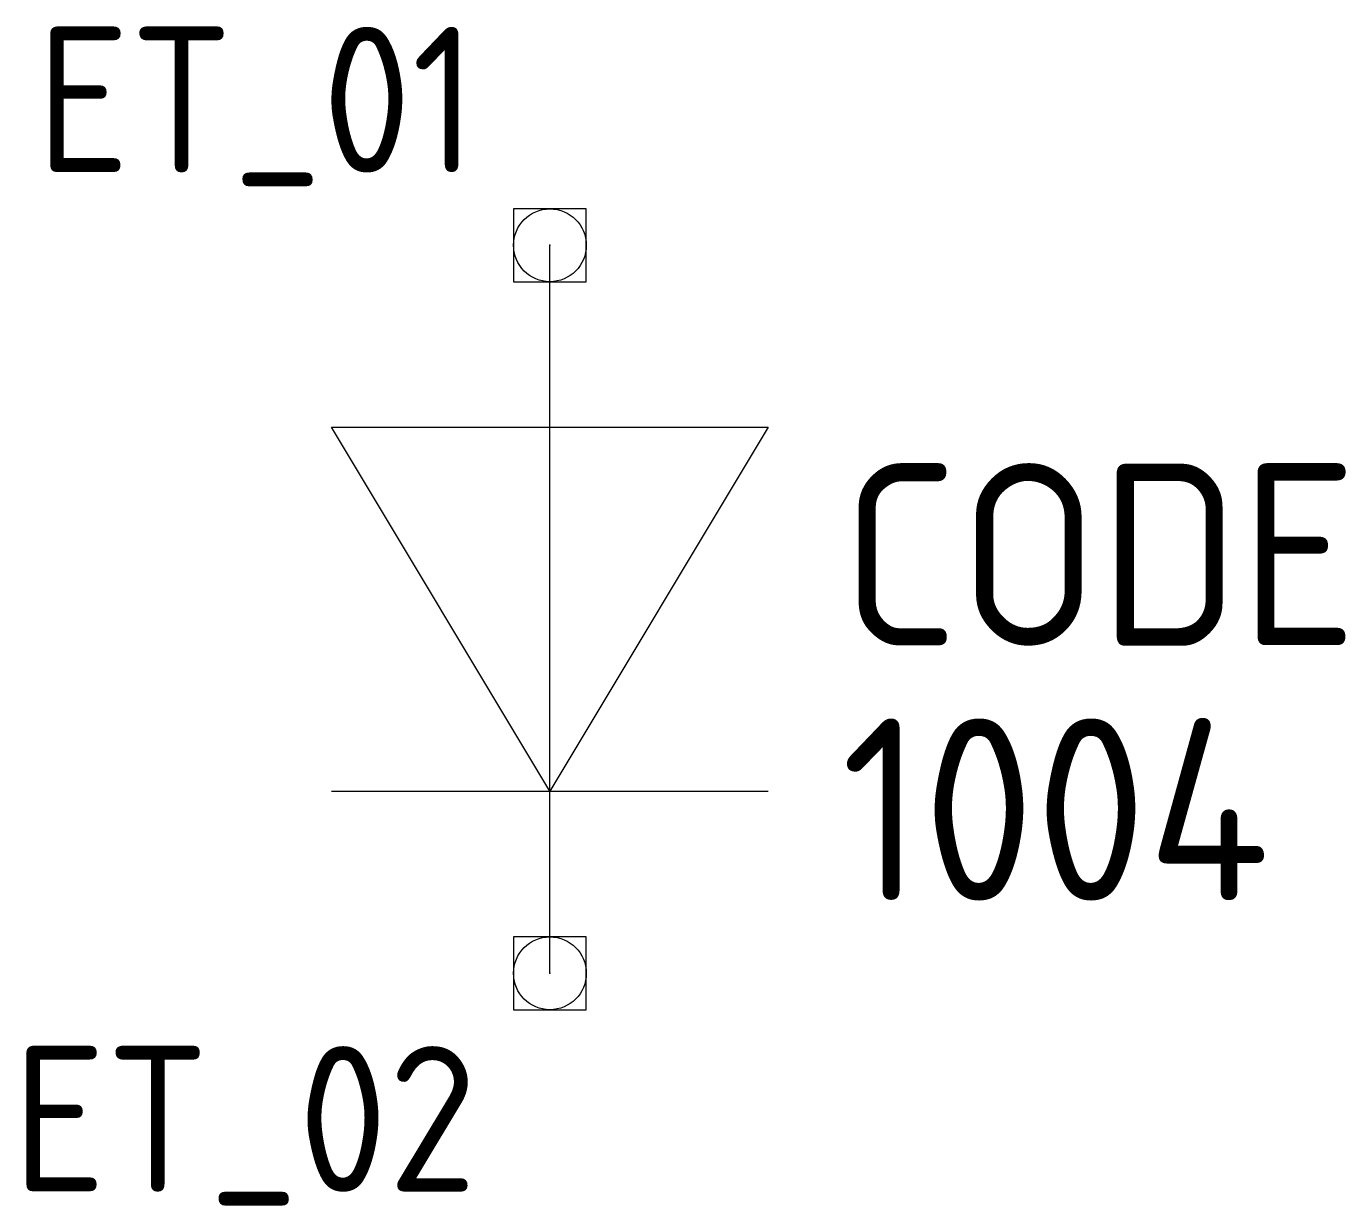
# Model space of a CAD drawing. Extents: x -7.2 to 10.9, y -8.2 to 8.
import ezdxf
from ezdxf.enums import TextEntityAlignment as Align

# ---------------------------------------------------------------- set-up
doc = ezdxf.new("R2010")
doc.units = 0
doc.header["$LTSCALE"] = 10
doc.header["$MEASUREMENT"] = 0
doc.header["$PDMODE"] = 96
doc.header["$PDSIZE"] = 1
doc.layers.get('0').update_dxf_attribs({"linetype": 'CONTINUOUS'})
for name, color, linetype in [('250', 6, 'CONTINUOUS'), ('C', 7, 'CONTINUOUS'), ('TKST2', 1, 'CONTINUOUS'), ('TKST3', 3, 'CONTINUOUS')]:
    doc.layers.add(name, color=color, linetype=linetype)
doc.styles.get("Standard").update_dxf_attribs({"font": 'ISO8'})

msp = doc.modelspace()

# ---------------------------------------------------------------- linework, layer by layer
for points in [[(0, -5), (0, 5)], [(-3, -2.5), (3, -2.5)]]:
    msp.add_lwpolyline(points)
msp.add_lwpolyline([(-3, 2.5), (3, 2.5), (0, -2.5), (-3, 2.5)], close=True)
at = {"layer": 'C', "color": 1}
msp.add_point((0, 5), dxfattribs=at)
at = {"layer": 'C', "color": 2}
msp.add_point((0, -5), dxfattribs=at)

# ---------------------------------------------------------------- texts
at = {"layer": '250'}
msp.add_attdef('1004', (4, -4), 'mat', height=2.5, dxfattribs=at)
at = {"layer": 'TKST2'}
msp.add_attdef('ET_01', text='', height=2, dxfattribs=at).set_placement((-1, 6), align=Align.RIGHT)
msp.add_attdef('ET_02', text='', height=2, dxfattribs=at).set_placement((-1, -6), align=Align.TOP_RIGHT)
at = {"layer": 'TKST3'}
msp.add_attdef('CODE', (4, -0.5), '-V', height=2.5, dxfattribs=at)

doc.saveas('drawing.dxf')
